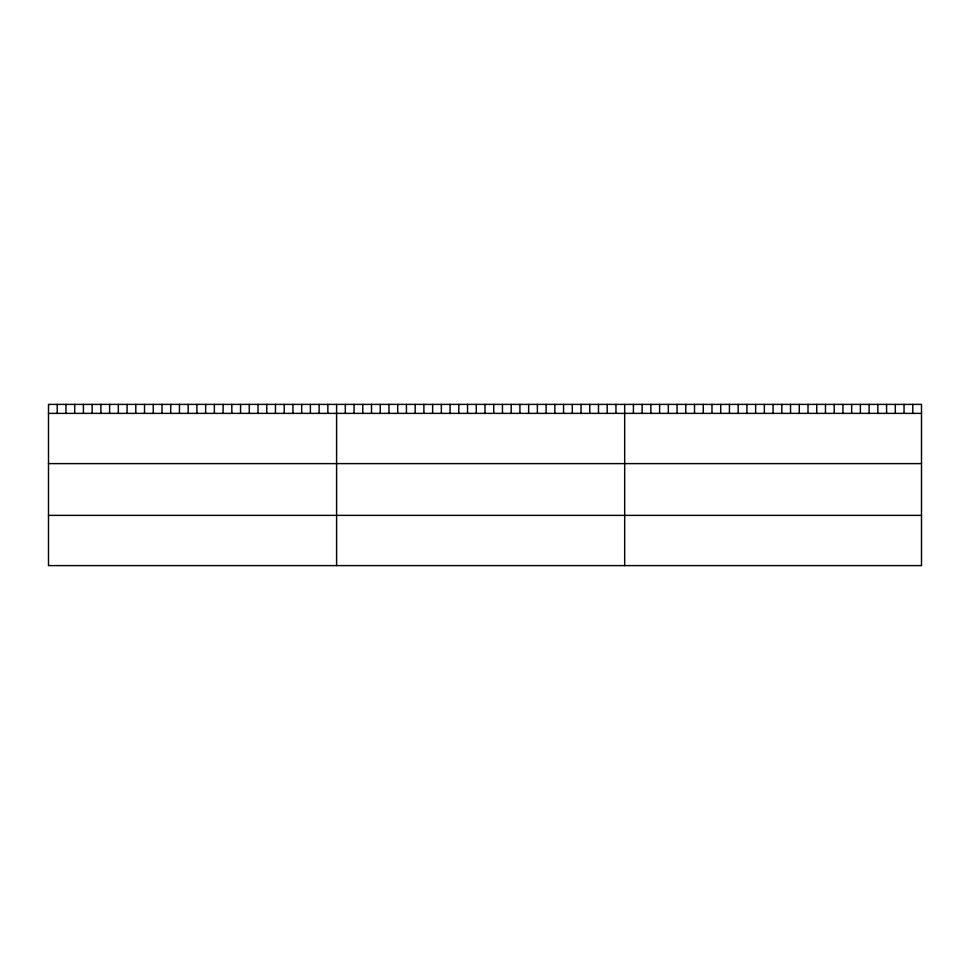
<?xml version="1.0" encoding="UTF-8"?>
<svg xmlns="http://www.w3.org/2000/svg" width="970" height="970" viewBox="0 0 970 970"><rect width="100%" height="100%" fill="white"/><g stroke="black" fill="none" stroke-linecap="round" stroke-linejoin="round"><path stroke-width="1.45" d="M921.5 413.378L921.5 565.607L48.5 565.607L48.5 404.393L921.5 404.393L921.5 413.378L48.5 413.378M48.5 463.611L921.5 463.611M48.5 515.373L921.5 515.373M912.77 404.393L912.77 413.378M904.04 404.393L904.04 413.378M895.31 404.393L895.31 413.378M886.58 404.393L886.58 413.378M877.85 404.393L877.85 413.378M869.12 404.393L869.12 413.378M860.39 404.393L860.39 413.378M851.66 404.393L851.66 413.378M842.93 404.393L842.93 413.378M834.2 404.393L834.2 413.378M825.47 404.393L825.47 413.378M816.74 404.393L816.74 413.378M808.01 404.393L808.01 413.378M799.28 404.393L799.28 413.378M790.55 404.393L790.55 413.378M781.82 404.393L781.82 413.378M773.09 404.393L773.09 413.378M764.36 404.393L764.36 413.378M755.63 404.393L755.63 413.378M746.9 404.393L746.9 413.378M738.17 404.393L738.17 413.378M729.44 404.393L729.44 413.378M720.71 404.393L720.71 413.378M711.98 404.393L711.98 413.378M703.25 404.393L703.25 413.378M694.52 404.393L694.52 413.378M685.79 404.393L685.79 413.378M677.06 404.393L677.06 413.378M668.33 404.393L668.33 413.378M659.6 404.393L659.6 413.378M650.87 404.393L650.87 413.378M642.14 404.393L642.14 413.378M633.41 404.393L633.41 413.378M624.68 404.393L624.68 565.607M615.95 404.393L615.95 413.378M607.22 404.393L607.22 413.378M598.49 404.393L598.49 413.378M589.76 404.393L589.76 413.378M581.03 404.393L581.03 413.378M572.3 404.393L572.3 413.378M563.57 404.393L563.57 413.378M554.84 404.393L554.84 413.378M546.11 404.393L546.11 413.378M537.38 404.393L537.38 413.378M528.65 404.393L528.65 413.378M519.92 404.393L519.92 413.378M511.19 404.393L511.19 413.378M502.46 404.393L502.46 413.378M493.73 404.393L493.73 413.378M485 404.393L485 413.378M476.27 404.393L476.27 413.378M467.54 404.393L467.54 413.378M458.81 404.393L458.81 413.378M450.08 404.393L450.08 413.378M441.35 404.393L441.35 413.378M432.62 404.393L432.62 413.378M423.89 404.393L423.89 413.378M415.16 404.393L415.16 413.378M406.43 404.393L406.43 413.378M397.7 404.393L397.7 413.378M388.97 404.393L388.97 413.378M380.24 404.393L380.24 413.378M371.51 404.393L371.51 413.378M362.78 404.393L362.78 413.378M354.05 404.393L354.05 413.378M345.32 404.393L345.32 413.378M336.59 404.393L336.59 565.607M327.86 404.393L327.86 413.378M319.13 404.393L319.13 413.378M310.4 404.393L310.4 413.378M301.67 404.393L301.67 413.378M292.94 404.393L292.94 413.378M284.21 404.393L284.21 413.378M275.48 404.393L275.48 413.378M266.75 404.393L266.75 413.378M258.02 404.393L258.02 413.378M249.29 404.393L249.29 413.378M240.56 404.393L240.56 413.378M231.83 404.393L231.83 413.378M223.1 404.393L223.1 413.378M214.37 404.393L214.37 413.378M205.64 404.393L205.64 413.378M196.91 404.393L196.91 413.378M188.18 404.393L188.18 413.378M179.45 404.393L179.45 413.378M170.72 404.393L170.72 413.378M161.99 404.393L161.99 413.378M153.26 404.393L153.26 413.378M144.53 404.393L144.53 413.378M135.8 404.393L135.8 413.378M127.07 404.393L127.07 413.378M118.34 404.393L118.34 413.378M109.61 404.393L109.61 413.378M100.88 404.393L100.88 413.378M92.15 404.393L92.15 413.378M83.42 404.393L83.42 413.378M74.69 404.393L74.69 413.378M65.96 404.393L65.96 413.378M57.23 404.393L57.23 413.378"/></g></svg>
